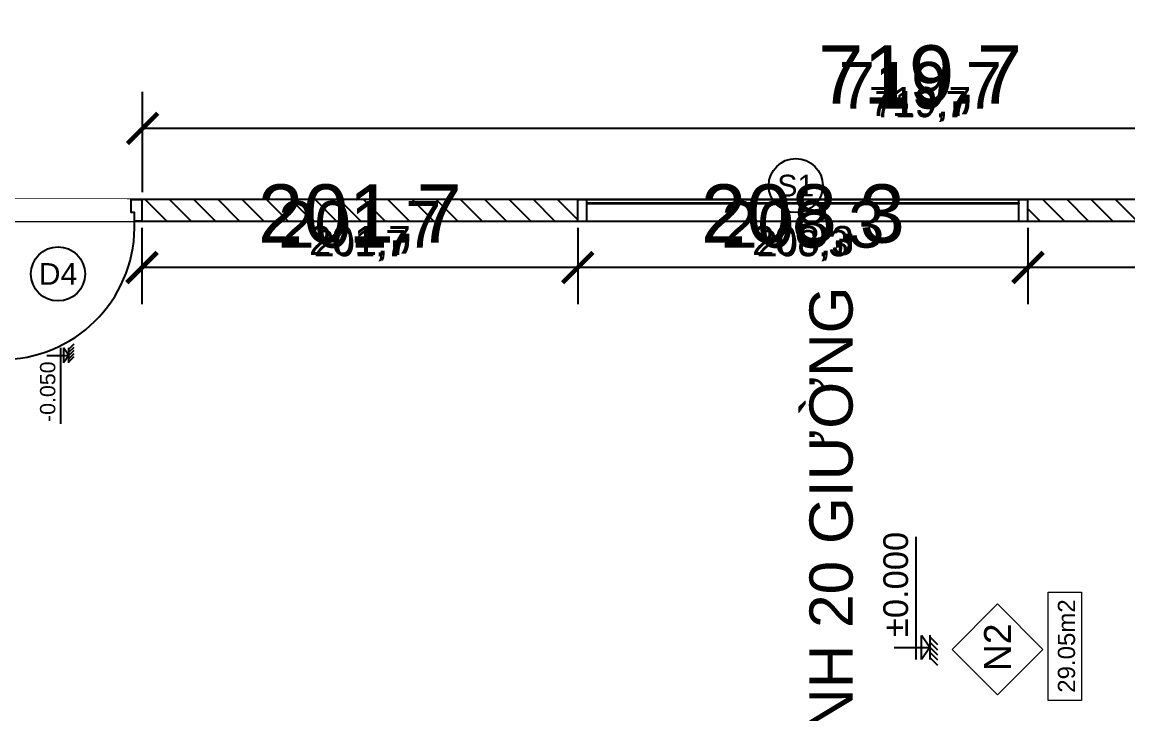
# Model space of a CAD drawing. Header units: millimetres. Extents: x -26398 to 135532, y -376633 to 43268.
# Drawn here: x 43300 to 43811, y -147818 to -147498 of the extents above; entities that cross this region are included whole.
import ezdxf
from ezdxf.enums import TextEntityAlignment as Align

# ---------------------------------------------------------------- set-up
doc = ezdxf.new("R2010")
doc.units = ezdxf.units.MM
for name, color, linetype in [('A-Door', 150, 'Continuous'), ('A5-KICHTHUOC', 251, 'Continuous'), ('cửa', 152, 'Continuous'), ('DIM', 7, 'Continuous'), ('DIM @ 10', 7, 'Continuous'), ('DIM @ 4.5', 7, 'Continuous'), ('DIM @ 5', 7, 'Continuous'), ('DIM @ 8', 7, 'Continuous'), ('NT', 1, 'Continuous'), ('TƯỜNG', 52, 'Continuous')]:
    doc.layers.add(name, color=color, linetype=linetype)
doc.layers.add('A6-GHICHU', color=147, linetype='Continuous', lineweight=20)
doc.styles.add('GHICHU35', font='', dxfattribs={"width": 0.9, "height": 350})
doc.styles.get("Standard").update_dxf_attribs({"font": 'arial.ttf'})
doc.styles.add('TUANH', font='')
doc.styles.get('GHICHU35').set_extended_font_data('VNI-Helve')
doc.styles.get('TUANH').set_extended_font_data('VNI-Helve-Condense', bold=True)
doc.dimstyles.new('SCALE dimmatbang', dxfattribs={"dimscale": 70, "dimtxt": 2.7, "dimasz": 1.4, "dimexe": 1.7, "dimexo": 0.7, "dimtad": 1, "dimtoh": 1, "dimdec": 1, "dimtxsty": 'Standard', "dimblk": 'ARCHTICK', "dimcen": 2.5, "dimclrd": 1, "dimclre": 256, "dimadec": 0, "dimazin": 0, "dimtfac": 1, "dimtdec": 1, "dimtmove": 0, "dimatfit": 3, "dimfxl": 1, "dimarcsym": 0})

# ---------------------------------------------------------------- blocks, each defined once
blk = doc.blocks.new('A$C7DB75F4D')
at = {"layer": 'A-Door'}
for points in [[(625, 740), (625, 660), (665, 660), (665, 740)], [(625, 180), (625, 660), (665, 660), (665, 180)], [(625, 100), (625, 180), (665, 180), (665, 100)], [(35, 100), (35, 60), (50, 60), (50, 50), (50, 0), (0, 0), (0, 100)], [(665, 100), (700, 100), (700, 0), (650, 0), (650, 50), (650, 60), (665, 60)]]:
    blk.add_lwpolyline(points, close=True, dxfattribs=at)
at = {"layer": 'NT', "color": 1}
blk.add_arc((650, 125), 615.5, 92.3278, 182.3278, dxfattribs=at)
blk = doc.blocks.new('CUA (D4)')
blk.add_wipeout([(111639.8, -24571.4), (111640.9, -25321.4), (111742.5, -25321.4), (111742.5, -24571.4)]).dxf.layer = 'TƯỜNG'
blk.add_lwpolyline([(111742.5, -24571.4), (111742.5, -24621.4), (111642.5, -24621.4), (111642.5, -24571.4)], close=True)
at = {"layer": 'cửa', "xscale": -1, "rotation": 270}
blk.add_blockref('A$C7DB75F4D', (111642.5, -25321.4), dxfattribs=at)
blk = doc.blocks.new('1-cote nen')
for p, q in [((-1.8, 267.2), (-1.8, 0)), ((-91.4, 101.9), (827.5, 101.9)), ((-1.8, 0), (-91.4, 62.9)), ((-91.4, 62.9), (87.7, 62.9)), ((89.6, 0), (-91.4, 0)), ((-1.8, 0), (87.7, 62.9)), ((-137.3, -60), (-77.3, 0)), ((-98.7, -60), (-38.7, 0)), ((-60, -60), (0, 0)), ((-21.3, -60), (38.7, 0)), ((17.3, -60), (77.3, 0))]:
    blk.add_line(p, q)
at = {"ltscale": 50, "style": 'GHICHU35', "width": 0.9}
blk.add_attdef('%%P0.000', (75.5, 163.9), '', height=187.5, dxfattribs=at)
blk = doc.blocks.new('s1')
blk.add_wipeout([(90168.7, -108046.2), (90168.7, -108146.2), (92252, -108146.2), (92252, -108046.2)]).dxf.layer = 'TƯỜNG'
for p, q in [((90168.7, -108046.2), (92252, -108046.2)), ((90168.7, -108146.2), (90168.7, -108046.2)), ((90210.3, -108146.2), (90210.3, -108046.2)), ((92210.3, -108146.2), (92210.3, -108046.2)), ((92252, -108146.2), (92252, -108046.2)), ((90168.7, -108146.2), (92252, -108146.2))]:
    blk.add_line(p, q)
at = {"color": 4}
blk.add_lwpolyline([(90210.3, -108061.2), (92210.3, -108061.2), (92210.3, -108066.2), (90210.3, -108066.2)], close=True, dxfattribs=at)
blk = doc.blocks.new('_ArchTick')
at = {"color": 0, "linetype": 'ByBlock', "const_width": 0.15}
blk.add_lwpolyline([(-0.5, -0.5), (0.5, 0.5)], dxfattribs=at)
blk = doc.blocks.new('*D6203')
at = {"layer": 'DEFPOINTS', "color": 0, "transparency": 16777216}
for p in [(43765, -147590.16), (44065, -147590.16), (43765, -147611.63)]:
    blk.add_point(p, dxfattribs=at)
at = {"layer": 'DIM', "lineweight": -2, "transparency": 16777216}
for p, q in [((43765, -147593.31), (43765, -147619.28)), ((44065, -147593.31), (44065, -147619.28))]:
    blk.add_line(p, q, dxfattribs=at)
at = {"layer": 'DIM', "color": 1, "lineweight": -2, "transparency": 16777216}
blk.add_line((44065, -147611.63), (43765, -147611.63), dxfattribs=at)
at = {"layer": 'DIM', "color": 1, "lineweight": -2, "transparency": 16777216, "xscale": 6.3, "yscale": 6.3, "zscale": 6.3, "rotation": 180}
blk.add_blockref('_ArchTick', (43765, -147611.63), dxfattribs=at)
at = {"layer": 'DIM', "color": 1, "lineweight": -2, "transparency": 16777216, "xscale": 6.3, "yscale": 6.3, "zscale": 6.3}
blk.add_blockref('_ArchTick', (44065, -147611.63), dxfattribs=at)
at = {"layer": 'DIM', "color": 0, "transparency": 16777216, "insert": (43915, -147602.61), "char_height": 12.15, "attachment_point": 5}
blk.add_mtext('300', dxfattribs=at)
blk = doc.blocks.new('*D6204')
at = {"layer": 'DEFPOINTS', "color": 0, "transparency": 16777216}
for p in [(43765, -147590.16), (44065, -147590.16), (43765, -147611.63)]:
    blk.add_point(p, dxfattribs=at)
at = {"layer": 'DIM', "lineweight": -2, "transparency": 16777216}
for p, q in [((43765, -147597.16), (43765, -147628.63)), ((44065, -147597.16), (44065, -147628.63))]:
    blk.add_line(p, q, dxfattribs=at)
at = {"layer": 'DIM', "color": 1, "lineweight": -2, "transparency": 16777216}
blk.add_line((44065, -147611.63), (43765, -147611.63), dxfattribs=at)
at = {"layer": 'DIM', "color": 1, "lineweight": -2, "transparency": 16777216, "xscale": 14, "yscale": 14, "zscale": 14, "rotation": 180}
blk.add_blockref('_ArchTick', (43765, -147611.63), dxfattribs=at)
at = {"layer": 'DIM', "color": 1, "lineweight": -2, "transparency": 16777216, "xscale": 14, "yscale": 14, "zscale": 14}
blk.add_blockref('_ArchTick', (44065, -147611.63), dxfattribs=at)
at = {"layer": 'DIM', "color": 0, "transparency": 16777216, "insert": (43915, -147591.58), "char_height": 27, "attachment_point": 5}
blk.add_mtext('300', dxfattribs=at)
blk = doc.blocks.new('*D6205')
at = {"layer": 'DEFPOINTS', "color": 0, "transparency": 16777216}
for p in [(43765, -147590.16), (44065, -147590.16), (43765, -147611.63)]:
    blk.add_point(p, dxfattribs=at)
at = {"layer": 'DIM', "lineweight": -2, "transparency": 16777216}
for p, q in [((43765, -147595.76), (43765, -147625.23)), ((44065, -147595.76), (44065, -147625.23))]:
    blk.add_line(p, q, dxfattribs=at)
at = {"layer": 'DIM', "color": 1, "lineweight": -2, "transparency": 16777216}
blk.add_line((44065, -147611.63), (43765, -147611.63), dxfattribs=at)
at = {"layer": 'DIM', "color": 1, "lineweight": -2, "transparency": 16777216, "xscale": 11.2, "yscale": 11.2, "zscale": 11.2, "rotation": 180}
blk.add_blockref('_ArchTick', (43765, -147611.63), dxfattribs=at)
at = {"layer": 'DIM', "color": 1, "lineweight": -2, "transparency": 16777216, "xscale": 11.2, "yscale": 11.2, "zscale": 11.2}
blk.add_blockref('_ArchTick', (44065, -147611.63), dxfattribs=at)
at = {"layer": 'DIM', "color": 0, "transparency": 16777216, "insert": (43915, -147595.59), "char_height": 21.6, "attachment_point": 5}
blk.add_mtext('300', dxfattribs=at)
blk = doc.blocks.new('*D6206')
at = {"layer": 'DEFPOINTS', "color": 0, "transparency": 16777216}
for p in [(43765, -147590.16), (44065, -147590.16), (43765, -147611.63)]:
    blk.add_point(p, dxfattribs=at)
at = {"layer": 'DIM', "lineweight": -2, "transparency": 16777216}
for p, q in [((43765, -147593.66), (43765, -147620.13)), ((44065, -147593.66), (44065, -147620.13))]:
    blk.add_line(p, q, dxfattribs=at)
at = {"layer": 'DIM', "color": 1, "lineweight": -2, "transparency": 16777216}
blk.add_line((44065, -147611.63), (43765, -147611.63), dxfattribs=at)
at = {"layer": 'DIM', "color": 1, "lineweight": -2, "transparency": 16777216, "xscale": 7, "yscale": 7, "zscale": 7, "rotation": 180}
blk.add_blockref('_ArchTick', (43765, -147611.63), dxfattribs=at)
at = {"layer": 'DIM', "color": 1, "lineweight": -2, "transparency": 16777216, "xscale": 7, "yscale": 7, "zscale": 7}
blk.add_blockref('_ArchTick', (44065, -147611.63), dxfattribs=at)
at = {"layer": 'DIM', "color": 0, "transparency": 16777216, "insert": (43915, -147601.6), "char_height": 13.5, "attachment_point": 5}
blk.add_mtext('300', dxfattribs=at)
blk = doc.blocks.new('*D6208')
at = {"layer": 'DEFPOINTS', "color": 0, "transparency": 16777216}
for p in [(43556.67, -147590.16), (43765, -147590.16), (43556.67, -147611.63)]:
    blk.add_point(p, dxfattribs=at)
at = {"layer": 'DIM', "lineweight": -2, "transparency": 16777216}
for p, q in [((43556.67, -147593.31), (43556.67, -147619.28)), ((43765, -147593.31), (43765, -147619.28))]:
    blk.add_line(p, q, dxfattribs=at)
at = {"layer": 'DIM', "color": 1, "lineweight": -2, "transparency": 16777216}
blk.add_line((43765, -147611.63), (43556.67, -147611.63), dxfattribs=at)
at = {"layer": 'DIM', "color": 1, "lineweight": -2, "transparency": 16777216, "xscale": 6.3, "yscale": 6.3, "zscale": 6.3, "rotation": 180}
blk.add_blockref('_ArchTick', (43556.67, -147611.63), dxfattribs=at)
at = {"layer": 'DIM', "color": 1, "lineweight": -2, "transparency": 16777216, "xscale": 6.3, "yscale": 6.3, "zscale": 6.3}
blk.add_blockref('_ArchTick', (43765, -147611.63), dxfattribs=at)
at = {"layer": 'DIM', "color": 0, "transparency": 16777216, "insert": (43660.84, -147601.51), "char_height": 12.15, "attachment_point": 5}
blk.add_mtext('208,3', dxfattribs=at)
blk = doc.blocks.new('*D6209')
at = {"layer": 'DEFPOINTS', "color": 0, "transparency": 16777216}
for p in [(43556.67, -147590.16), (43765, -147590.16), (43556.67, -147611.63)]:
    blk.add_point(p, dxfattribs=at)
at = {"layer": 'DIM', "lineweight": -2, "transparency": 16777216}
for p, q in [((43556.67, -147597.16), (43556.67, -147628.63)), ((43765, -147597.16), (43765, -147628.63))]:
    blk.add_line(p, q, dxfattribs=at)
at = {"layer": 'DIM', "color": 1, "lineweight": -2, "transparency": 16777216}
blk.add_line((43765, -147611.63), (43556.67, -147611.63), dxfattribs=at)
at = {"layer": 'DIM', "color": 1, "lineweight": -2, "transparency": 16777216, "xscale": 14, "yscale": 14, "zscale": 14, "rotation": 180}
blk.add_blockref('_ArchTick', (43556.67, -147611.63), dxfattribs=at)
at = {"layer": 'DIM', "color": 1, "lineweight": -2, "transparency": 16777216, "xscale": 14, "yscale": 14, "zscale": 14}
blk.add_blockref('_ArchTick', (43765, -147611.63), dxfattribs=at)
at = {"layer": 'DIM', "color": 0, "transparency": 16777216, "insert": (43660.84, -147589.15), "char_height": 27, "attachment_point": 5}
blk.add_mtext('208,3', dxfattribs=at)
blk = doc.blocks.new('*D6210')
at = {"layer": 'DEFPOINTS', "color": 0, "transparency": 16777216}
for p in [(43556.67, -147590.16), (43765, -147590.16), (43556.67, -147611.63)]:
    blk.add_point(p, dxfattribs=at)
at = {"layer": 'DIM', "lineweight": -2, "transparency": 16777216}
for p, q in [((43556.67, -147595.76), (43556.67, -147625.23)), ((43765, -147595.76), (43765, -147625.23))]:
    blk.add_line(p, q, dxfattribs=at)
at = {"layer": 'DIM', "color": 1, "lineweight": -2, "transparency": 16777216}
blk.add_line((43765, -147611.63), (43556.67, -147611.63), dxfattribs=at)
at = {"layer": 'DIM', "color": 1, "lineweight": -2, "transparency": 16777216, "xscale": 11.2, "yscale": 11.2, "zscale": 11.2, "rotation": 180}
blk.add_blockref('_ArchTick', (43556.67, -147611.63), dxfattribs=at)
at = {"layer": 'DIM', "color": 1, "lineweight": -2, "transparency": 16777216, "xscale": 11.2, "yscale": 11.2, "zscale": 11.2}
blk.add_blockref('_ArchTick', (43765, -147611.63), dxfattribs=at)
at = {"layer": 'DIM', "color": 0, "transparency": 16777216, "insert": (43660.84, -147593.65), "char_height": 21.6, "attachment_point": 5}
blk.add_mtext('208,3', dxfattribs=at)
blk = doc.blocks.new('*D6211')
at = {"layer": 'DEFPOINTS', "color": 0, "transparency": 16777216}
for p in [(43556.67, -147590.16), (43765, -147590.16), (43556.67, -147611.63)]:
    blk.add_point(p, dxfattribs=at)
at = {"layer": 'DIM', "lineweight": -2, "transparency": 16777216}
for p, q in [((43556.67, -147593.66), (43556.67, -147620.13)), ((43765, -147593.66), (43765, -147620.13))]:
    blk.add_line(p, q, dxfattribs=at)
at = {"layer": 'DIM', "color": 1, "lineweight": -2, "transparency": 16777216}
blk.add_line((43765, -147611.63), (43556.67, -147611.63), dxfattribs=at)
at = {"layer": 'DIM', "color": 1, "lineweight": -2, "transparency": 16777216, "xscale": 7, "yscale": 7, "zscale": 7, "rotation": 180}
blk.add_blockref('_ArchTick', (43556.67, -147611.63), dxfattribs=at)
at = {"layer": 'DIM', "color": 1, "lineweight": -2, "transparency": 16777216, "xscale": 7, "yscale": 7, "zscale": 7}
blk.add_blockref('_ArchTick', (43765, -147611.63), dxfattribs=at)
at = {"layer": 'DIM', "color": 0, "transparency": 16777216, "insert": (43660.84, -147600.39), "char_height": 13.5, "attachment_point": 5}
blk.add_mtext('208,3', dxfattribs=at)
blk = doc.blocks.new('*D6213')
at = {"layer": 'DEFPOINTS', "color": 0, "transparency": 16777216}
for p in [(43355, -147590.16), (43556.67, -147590.16), (43355, -147611.63)]:
    blk.add_point(p, dxfattribs=at)
at = {"layer": 'DIM', "lineweight": -2, "transparency": 16777216}
for p, q in [((43355, -147593.31), (43355, -147619.28)), ((43556.67, -147593.31), (43556.67, -147619.28))]:
    blk.add_line(p, q, dxfattribs=at)
at = {"layer": 'DIM', "color": 1, "lineweight": -2, "transparency": 16777216}
blk.add_line((43556.67, -147611.63), (43355, -147611.63), dxfattribs=at)
at = {"layer": 'DIM', "color": 1, "lineweight": -2, "transparency": 16777216, "xscale": 6.3, "yscale": 6.3, "zscale": 6.3, "rotation": 180}
blk.add_blockref('_ArchTick', (43355, -147611.63), dxfattribs=at)
at = {"layer": 'DIM', "color": 1, "lineweight": -2, "transparency": 16777216, "xscale": 6.3, "yscale": 6.3, "zscale": 6.3}
blk.add_blockref('_ArchTick', (43556.67, -147611.63), dxfattribs=at)
at = {"layer": 'DIM', "color": 0, "transparency": 16777216, "insert": (43455.84, -147601.51), "char_height": 12.15, "attachment_point": 5}
blk.add_mtext('201,7', dxfattribs=at)
blk = doc.blocks.new('*D6214')
at = {"layer": 'DEFPOINTS', "color": 0, "transparency": 16777216}
for p in [(43355, -147590.16), (43556.67, -147590.16), (43355, -147611.63)]:
    blk.add_point(p, dxfattribs=at)
at = {"layer": 'DIM', "lineweight": -2, "transparency": 16777216}
for p, q in [((43355, -147597.16), (43355, -147628.63)), ((43556.67, -147597.16), (43556.67, -147628.63))]:
    blk.add_line(p, q, dxfattribs=at)
at = {"layer": 'DIM', "color": 1, "lineweight": -2, "transparency": 16777216}
blk.add_line((43556.67, -147611.63), (43355, -147611.63), dxfattribs=at)
at = {"layer": 'DIM', "color": 1, "lineweight": -2, "transparency": 16777216, "xscale": 14, "yscale": 14, "zscale": 14, "rotation": 180}
blk.add_blockref('_ArchTick', (43355, -147611.63), dxfattribs=at)
at = {"layer": 'DIM', "color": 1, "lineweight": -2, "transparency": 16777216, "xscale": 14, "yscale": 14, "zscale": 14}
blk.add_blockref('_ArchTick', (43556.67, -147611.63), dxfattribs=at)
at = {"layer": 'DIM', "color": 0, "transparency": 16777216, "insert": (43455.84, -147589.15), "char_height": 27, "attachment_point": 5}
blk.add_mtext('201,7', dxfattribs=at)
blk = doc.blocks.new('*D6215')
at = {"layer": 'DEFPOINTS', "color": 0, "transparency": 16777216}
for p in [(43355, -147590.16), (43556.67, -147590.16), (43355, -147611.63)]:
    blk.add_point(p, dxfattribs=at)
at = {"layer": 'DIM', "lineweight": -2, "transparency": 16777216}
for p, q in [((43355, -147595.76), (43355, -147625.23)), ((43556.67, -147595.76), (43556.67, -147625.23))]:
    blk.add_line(p, q, dxfattribs=at)
at = {"layer": 'DIM', "color": 1, "lineweight": -2, "transparency": 16777216}
blk.add_line((43556.67, -147611.63), (43355, -147611.63), dxfattribs=at)
at = {"layer": 'DIM', "color": 1, "lineweight": -2, "transparency": 16777216, "xscale": 11.2, "yscale": 11.2, "zscale": 11.2, "rotation": 180}
blk.add_blockref('_ArchTick', (43355, -147611.63), dxfattribs=at)
at = {"layer": 'DIM', "color": 1, "lineweight": -2, "transparency": 16777216, "xscale": 11.2, "yscale": 11.2, "zscale": 11.2}
blk.add_blockref('_ArchTick', (43556.67, -147611.63), dxfattribs=at)
at = {"layer": 'DIM', "color": 0, "transparency": 16777216, "insert": (43455.84, -147593.65), "char_height": 21.6, "attachment_point": 5}
blk.add_mtext('201,7', dxfattribs=at)
blk = doc.blocks.new('*D6216')
at = {"layer": 'DEFPOINTS', "color": 0, "transparency": 16777216}
for p in [(43355, -147590.16), (43556.67, -147590.16), (43355, -147611.63)]:
    blk.add_point(p, dxfattribs=at)
at = {"layer": 'DIM', "lineweight": -2, "transparency": 16777216}
for p, q in [((43355, -147593.66), (43355, -147620.13)), ((43556.67, -147593.66), (43556.67, -147620.13))]:
    blk.add_line(p, q, dxfattribs=at)
at = {"layer": 'DIM', "color": 1, "lineweight": -2, "transparency": 16777216}
blk.add_line((43556.67, -147611.63), (43355, -147611.63), dxfattribs=at)
at = {"layer": 'DIM', "color": 1, "lineweight": -2, "transparency": 16777216, "xscale": 7, "yscale": 7, "zscale": 7, "rotation": 180}
blk.add_blockref('_ArchTick', (43355, -147611.63), dxfattribs=at)
at = {"layer": 'DIM', "color": 1, "lineweight": -2, "transparency": 16777216, "xscale": 7, "yscale": 7, "zscale": 7}
blk.add_blockref('_ArchTick', (43556.67, -147611.63), dxfattribs=at)
at = {"layer": 'DIM', "color": 0, "transparency": 16777216, "insert": (43455.84, -147600.39), "char_height": 13.5, "attachment_point": 5}
blk.add_mtext('201,7', dxfattribs=at)
blk = doc.blocks.new('*D6218')
at = {"layer": 'DEFPOINTS', "color": 0, "transparency": 16777216}
for p in [(43355.28, -147547.26), (43355.28, -147579.89), (44075, -147579.89)]:
    blk.add_point(p, dxfattribs=at)
at = {"layer": 'DIM', "lineweight": -2, "transparency": 16777216}
for p, q in [((43355.28, -147576.74), (43355.28, -147539.61)), ((44075, -147576.74), (44075, -147539.61))]:
    blk.add_line(p, q, dxfattribs=at)
at = {"layer": 'DIM', "color": 1, "lineweight": -2, "transparency": 16777216}
blk.add_line((44075, -147547.26), (43355.28, -147547.26), dxfattribs=at)
at = {"layer": 'DIM', "color": 1, "lineweight": -2, "transparency": 16777216, "xscale": 6.3, "yscale": 6.3, "zscale": 6.3, "rotation": 180}
blk.add_blockref('_ArchTick', (43355.28, -147547.26), dxfattribs=at)
at = {"layer": 'DIM', "color": 1, "lineweight": -2, "transparency": 16777216, "xscale": 6.3, "yscale": 6.3, "zscale": 6.3}
blk.add_blockref('_ArchTick', (44075, -147547.26), dxfattribs=at)
at = {"layer": 'DIM', "color": 0, "transparency": 16777216, "insert": (43715.14, -147537.14), "char_height": 12.15, "attachment_point": 5}
blk.add_mtext('719,7', dxfattribs=at)
blk = doc.blocks.new('*D6219')
at = {"layer": 'DEFPOINTS', "color": 0, "transparency": 16777216}
for p in [(43355.28, -147547.26), (43355.28, -147579.89), (44075, -147579.89)]:
    blk.add_point(p, dxfattribs=at)
at = {"layer": 'DIM', "lineweight": -2, "transparency": 16777216}
for p, q in [((43355.28, -147572.89), (43355.28, -147530.26)), ((44075, -147572.89), (44075, -147530.26))]:
    blk.add_line(p, q, dxfattribs=at)
at = {"layer": 'DIM', "color": 1, "lineweight": -2, "transparency": 16777216}
blk.add_line((44075, -147547.26), (43355.28, -147547.26), dxfattribs=at)
at = {"layer": 'DIM', "color": 1, "lineweight": -2, "transparency": 16777216, "xscale": 14, "yscale": 14, "zscale": 14, "rotation": 180}
blk.add_blockref('_ArchTick', (43355.28, -147547.26), dxfattribs=at)
at = {"layer": 'DIM', "color": 1, "lineweight": -2, "transparency": 16777216, "xscale": 14, "yscale": 14, "zscale": 14}
blk.add_blockref('_ArchTick', (44075, -147547.26), dxfattribs=at)
at = {"layer": 'DIM', "color": 0, "transparency": 16777216, "insert": (43715.14, -147524.78), "char_height": 27, "attachment_point": 5}
blk.add_mtext('719,7', dxfattribs=at)
blk = doc.blocks.new('*D6220')
at = {"layer": 'DEFPOINTS', "color": 0, "transparency": 16777216}
for p in [(43355.28, -147547.26), (43355.28, -147579.89), (44075, -147579.89)]:
    blk.add_point(p, dxfattribs=at)
at = {"layer": 'DIM', "lineweight": -2, "transparency": 16777216}
for p, q in [((43355.28, -147574.29), (43355.28, -147533.66)), ((44075, -147574.29), (44075, -147533.66))]:
    blk.add_line(p, q, dxfattribs=at)
at = {"layer": 'DIM', "color": 1, "lineweight": -2, "transparency": 16777216}
blk.add_line((44075, -147547.26), (43355.28, -147547.26), dxfattribs=at)
at = {"layer": 'DIM', "color": 1, "lineweight": -2, "transparency": 16777216, "xscale": 11.2, "yscale": 11.2, "zscale": 11.2, "rotation": 180}
blk.add_blockref('_ArchTick', (43355.28, -147547.26), dxfattribs=at)
at = {"layer": 'DIM', "color": 1, "lineweight": -2, "transparency": 16777216, "xscale": 11.2, "yscale": 11.2, "zscale": 11.2}
blk.add_blockref('_ArchTick', (44075, -147547.26), dxfattribs=at)
at = {"layer": 'DIM', "color": 0, "transparency": 16777216, "insert": (43715.14, -147529.28), "char_height": 21.6, "attachment_point": 5}
blk.add_mtext('719,7', dxfattribs=at)
blk = doc.blocks.new('*D6221')
at = {"layer": 'DEFPOINTS', "color": 0, "transparency": 16777216}
for p in [(43355.28, -147547.26), (43355.28, -147579.89), (44075, -147579.89)]:
    blk.add_point(p, dxfattribs=at)
at = {"layer": 'DIM', "lineweight": -2, "transparency": 16777216}
for p, q in [((43355.28, -147576.39), (43355.28, -147538.76)), ((44075, -147576.39), (44075, -147538.76))]:
    blk.add_line(p, q, dxfattribs=at)
at = {"layer": 'DIM', "color": 1, "lineweight": -2, "transparency": 16777216}
blk.add_line((44075, -147547.26), (43355.28, -147547.26), dxfattribs=at)
at = {"layer": 'DIM', "color": 1, "lineweight": -2, "transparency": 16777216, "xscale": 7, "yscale": 7, "zscale": 7, "rotation": 180}
blk.add_blockref('_ArchTick', (43355.28, -147547.26), dxfattribs=at)
at = {"layer": 'DIM', "color": 1, "lineweight": -2, "transparency": 16777216, "xscale": 7, "yscale": 7, "zscale": 7}
blk.add_blockref('_ArchTick', (44075, -147547.26), dxfattribs=at)
at = {"layer": 'DIM', "color": 0, "transparency": 16777216, "insert": (43715.14, -147536.02), "char_height": 13.5, "attachment_point": 5}
blk.add_mtext('719,7', dxfattribs=at)
blk = doc.blocks.new('*U8942')
at = {"layer": 'DIM @ 10'}
dim = blk.add_linear_dim(base=(43765, -147611.63), p1=(44065, -147590.16), p2=(43765, -147590.16), angle=180, dimstyle='SCALE dimmatbang', override={"dimscale": 10, "dimtix": 0, "dimtofl": 1, "dimtmove": 0, "dimatfit": 3}, dxfattribs=at)
dim.commit()
dim.dimension.update_dxf_attribs({"geometry": '*D6204', "text_midpoint": (43915, -147591.58)})
at = {"layer": 'DIM @ 4.5'}
dim = blk.add_linear_dim(base=(43765, -147611.63), p1=(44065, -147590.16), p2=(43765, -147590.16), angle=180, dimstyle='SCALE dimmatbang', override={"dimscale": 4.5, "dimtix": 0, "dimtofl": 1, "dimtmove": 0, "dimatfit": 3}, dxfattribs=at)
dim.commit()
dim.dimension.update_dxf_attribs({"geometry": '*D6203', "text_midpoint": (43915, -147602.61)})
at = {"layer": 'DIM @ 5'}
dim = blk.add_linear_dim(base=(43765, -147611.63), p1=(44065, -147590.16), p2=(43765, -147590.16), angle=180, dimstyle='SCALE dimmatbang', override={"dimscale": 5, "dimtix": 0, "dimtofl": 1, "dimtmove": 0, "dimatfit": 3}, dxfattribs=at)
dim.commit()
dim.dimension.update_dxf_attribs({"geometry": '*D6206', "text_midpoint": (43915, -147601.6)})
at = {"layer": 'DIM @ 8'}
dim = blk.add_linear_dim(base=(43765, -147611.63), p1=(44065, -147590.16), p2=(43765, -147590.16), angle=180, dimstyle='SCALE dimmatbang', override={"dimscale": 8, "dimtix": 0, "dimtofl": 1, "dimtmove": 0, "dimatfit": 3}, dxfattribs=at)
dim.commit()
dim.dimension.update_dxf_attribs({"geometry": '*D6205', "text_midpoint": (43915, -147595.59)})
blk = doc.blocks.new('*U8943')
at = {"layer": 'DIM @ 10'}
dim = blk.add_linear_dim(base=(43556.67, -147611.63), p1=(43765, -147590.16), p2=(43556.67, -147590.16), angle=180, dimstyle='SCALE dimmatbang', override={"dimscale": 10, "dimtix": 0, "dimtofl": 1, "dimtmove": 0, "dimatfit": 3}, dxfattribs=at)
dim.commit()
dim.dimension.update_dxf_attribs({"geometry": '*D6209', "text_midpoint": (43660.84, -147589.15)})
at = {"layer": 'DIM @ 4.5'}
dim = blk.add_linear_dim(base=(43556.67, -147611.63), p1=(43765, -147590.16), p2=(43556.67, -147590.16), angle=180, dimstyle='SCALE dimmatbang', override={"dimscale": 4.5, "dimtix": 0, "dimtofl": 1, "dimtmove": 0, "dimatfit": 3}, dxfattribs=at)
dim.commit()
dim.dimension.update_dxf_attribs({"geometry": '*D6208', "text_midpoint": (43660.84, -147601.51)})
at = {"layer": 'DIM @ 5'}
dim = blk.add_linear_dim(base=(43556.67, -147611.63), p1=(43765, -147590.16), p2=(43556.67, -147590.16), angle=180, dimstyle='SCALE dimmatbang', override={"dimscale": 5, "dimtix": 0, "dimtofl": 1, "dimtmove": 0, "dimatfit": 3}, dxfattribs=at)
dim.commit()
dim.dimension.update_dxf_attribs({"geometry": '*D6211', "text_midpoint": (43660.84, -147600.39)})
at = {"layer": 'DIM @ 8'}
dim = blk.add_linear_dim(base=(43556.67, -147611.63), p1=(43765, -147590.16), p2=(43556.67, -147590.16), angle=180, dimstyle='SCALE dimmatbang', override={"dimscale": 8, "dimtix": 0, "dimtofl": 1, "dimtmove": 0, "dimatfit": 3}, dxfattribs=at)
dim.commit()
dim.dimension.update_dxf_attribs({"geometry": '*D6210', "text_midpoint": (43660.84, -147593.65)})
blk = doc.blocks.new('*U8944')
at = {"layer": 'DIM @ 10'}
dim = blk.add_linear_dim(base=(43355, -147611.63), p1=(43556.67, -147590.16), p2=(43355, -147590.16), angle=180, dimstyle='SCALE dimmatbang', override={"dimscale": 10, "dimtix": 0, "dimtofl": 1, "dimtmove": 0, "dimatfit": 3}, dxfattribs=at)
dim.commit()
dim.dimension.update_dxf_attribs({"geometry": '*D6214', "text_midpoint": (43455.84, -147589.15)})
at = {"layer": 'DIM @ 4.5'}
dim = blk.add_linear_dim(base=(43355, -147611.63), p1=(43556.67, -147590.16), p2=(43355, -147590.16), angle=180, dimstyle='SCALE dimmatbang', override={"dimscale": 4.5, "dimtix": 0, "dimtofl": 1, "dimtmove": 0, "dimatfit": 3}, dxfattribs=at)
dim.commit()
dim.dimension.update_dxf_attribs({"geometry": '*D6213', "text_midpoint": (43455.84, -147601.51)})
at = {"layer": 'DIM @ 5'}
dim = blk.add_linear_dim(base=(43355, -147611.63), p1=(43556.67, -147590.16), p2=(43355, -147590.16), angle=180, dimstyle='SCALE dimmatbang', override={"dimscale": 5, "dimtix": 0, "dimtofl": 1, "dimtmove": 0, "dimatfit": 3}, dxfattribs=at)
dim.commit()
dim.dimension.update_dxf_attribs({"geometry": '*D6216', "text_midpoint": (43455.84, -147600.39)})
at = {"layer": 'DIM @ 8'}
dim = blk.add_linear_dim(base=(43355, -147611.63), p1=(43556.67, -147590.16), p2=(43355, -147590.16), angle=180, dimstyle='SCALE dimmatbang', override={"dimscale": 8, "dimtix": 0, "dimtofl": 1, "dimtmove": 0, "dimatfit": 3}, dxfattribs=at)
dim.commit()
dim.dimension.update_dxf_attribs({"geometry": '*D6215', "text_midpoint": (43455.84, -147593.65)})
blk = doc.blocks.new('*U8945')
at = {"layer": 'DIM @ 10'}
dim = blk.add_linear_dim(base=(43355.28, -147547.26), p1=(44075, -147579.89), p2=(43355.28, -147579.89), angle=180, dimstyle='SCALE dimmatbang', override={"dimscale": 10, "dimtix": 0, "dimtofl": 1, "dimtmove": 0, "dimatfit": 3}, dxfattribs=at)
dim.commit()
dim.dimension.update_dxf_attribs({"geometry": '*D6219', "text_midpoint": (43715.14, -147524.78)})
at = {"layer": 'DIM @ 4.5'}
dim = blk.add_linear_dim(base=(43355.28, -147547.26), p1=(44075, -147579.89), p2=(43355.28, -147579.89), angle=180, dimstyle='SCALE dimmatbang', override={"dimscale": 4.5, "dimtix": 0, "dimtofl": 1, "dimtmove": 0, "dimatfit": 3}, dxfattribs=at)
dim.commit()
dim.dimension.update_dxf_attribs({"geometry": '*D6218', "text_midpoint": (43715.14, -147537.14)})
at = {"layer": 'DIM @ 5'}
dim = blk.add_linear_dim(base=(43355.28, -147547.26), p1=(44075, -147579.89), p2=(43355.28, -147579.89), angle=180, dimstyle='SCALE dimmatbang', override={"dimscale": 5, "dimtix": 0, "dimtofl": 1, "dimtmove": 0, "dimatfit": 3}, dxfattribs=at)
dim.commit()
dim.dimension.update_dxf_attribs({"geometry": '*D6221', "text_midpoint": (43715.14, -147536.02)})
at = {"layer": 'DIM @ 8'}
dim = blk.add_linear_dim(base=(43355.28, -147547.26), p1=(44075, -147579.89), p2=(43355.28, -147579.89), angle=180, dimstyle='SCALE dimmatbang', override={"dimscale": 8, "dimtix": 0, "dimtofl": 1, "dimtmove": 0, "dimatfit": 3}, dxfattribs=at)
dim.commit()
dim.dimension.update_dxf_attribs({"geometry": '*D6220', "text_midpoint": (43715.14, -147529.28)})

msp = doc.modelspace()

# ---------------------------------------------------------------- hatches: boundary and pattern name
at = {"layer": 'TƯỜNG'}
h = msp.add_hatch(dxfattribs=at)
h.set_pattern_fill('ANSI31', color=256, scale=2.5, angle=90)
h.set_pattern_definition([(135, (39708.225, -158367.638), (-5.61266, -5.61266), [])])
h.paths.add_polyline_path([(42075, -147580.16), (42075, -147960.16), (42085, -147960.16), (42085, -147590.16), (42670, -147590.16), (42670, -147960.16), (42680, -147960.16), (42680, -147590.16), (42970, -147590.16), (42970, -147960.16), (42980, -147960.16), (42980, -147590.16), (43270, -147590.16), (43270, -147960.16), (43280, -147960.16), (43280, -147590.16), (44065, -147590.16), (44065, -147960.16), (44075, -147960.16), (44075, -147590.16), (44655, -147590.16), (44655, -147580.16), (44075, -147580.16), (42675, -147580.16)], flags=17)
h.paths.add_polyline_path([(42685, -147370.16), (42685, -147000.16), (42675, -147000.16), (42675, -147370.16), (42085, -147370.16), (42085, -147000.16), (42075, -147000.16), (42075, -147380.16), (42675, -147380.16), (43675, -147380.16), (44655, -147380.16), (44655, -147370.16), (43685, -147370.16), (43685, -147000.16), (43675, -147000.16), (43675, -147370.16)], flags=17)
h.paths.add_polyline_path([(41795, -147960.16), (41795, -147980.16), (44675, -147980.16), (44675, -146980.16), (41775, -146980.16), (41775, -147960.16), (41795, -147960.16), (41795, -147000.16), (44655, -147000.16), (44655, -147960.16)])
h.paths.add_polyline_path([(41775, -147960.16), (41775, -147980.16), (41795, -147980.16), (41795, -147960.16)], flags=17)

# ---------------------------------------------------------------- linework, layer by layer
at = {"layer": 'A6-GHICHU', "ltscale": 0.5}
for points in [[(43774.34, -147812.01), (43774.34, -147761.9), (43789.79, -147761.9), (43789.79, -147812.01)], [(43771.93, -147788.37), (43750.91, -147767.35), (43729.9, -147788.37), (43750.91, -147809.38)]]:
    msp.add_lwpolyline(points, close=True, dxfattribs=at)
at = {"layer": 'TƯỜNG'}
msp.add_lwpolyline([(43280, -147960.16), (43280, -147590.16), (44065, -147590.16), (44065, -147960.16), (44075, -147960.16), (44075, -147590.16), (44655, -147590.16), (44655, -147580.16), (44075, -147580.16), (42675, -147580.16), (42075, -147580.16), (42075, -147960.16), (42085, -147960.16), (42085, -147590.16), (42670, -147590.16), (42670, -147960.16), (42680, -147960.16), (42680, -147590.16), (42970, -147590.16), (42970, -147960.16), (42980, -147960.16), (42980, -147590.16), (43270, -147590.16), (43270, -147960.16)], close=True, dxfattribs=at)

# ---------------------------------------------------------------- block references
at = {"layer": 'A5-KICHTHUOC', "ltscale": 0.5}
ref = msp.add_blockref('1-cote nen', (43719.63, -147787.35), dxfattribs=dict(at, xscale=0.06173531862781493, yscale=0.06173531862781493, zscale=0.06173531862781493, rotation=90))
ref.add_attrib('%%P0.000', '%%P0.000', (43709.5, -147782.69), dxfattribs={"layer": '0', "color": 4, "ltscale": 50, "height": 11.432, "rotation": 90})

# ---------------------------------------------------------------- texts
msp.add_text('LƯU BỆNH 20 GIƯỜNG', height=20, rotation=90).set_placement((43673.88, -147775.79), align=Align.MIDDLE_CENTER)
at = {"layer": 'A6-GHICHU', "ltscale": 0.5, "attachment_point": 5, "rotation": 90, "style": 'TUANH'}
for s, insert, char_height in [('{\\fArial|b0|i0|c163|p34;29\\fArial|b0|i0|c0|p34;.\\fArial|b0|i0|c163|p34;0\\fArial|b0|i0|c0|p34;5m2}', (43782.87, -147786.82), 7.9559), ('{\\fArial|b0|i0|c0|p34;N\\fArial|b0|i0|c163|p34;2}', (43750.89, -147787.43), 12.3835)]:
    msp.add_mtext(s, dxfattribs=dict(at, insert=insert, char_height=char_height))

# ---------------------------------------------------------------- next in the draw order: block references
at = {"layer": 'TƯỜNG', "xscale": -0.1, "yscale": 0.1, "zscale": 0.1, "rotation": 90}
msp.add_blockref('CUA (D4)', (40822.87, -136415.91), dxfattribs=at)
at = {"layer": 'TƯỜNG', "xscale": 0.1, "yscale": 0.1, "zscale": 0.1}
msp.add_blockref('s1', (34539.8, -136775.54), dxfattribs=at)

# ---------------------------------------------------------------- next in the draw order: linework, layer by layer
for centre in [(43657.57, -147573.69), (43316.16, -147614.59)]:
    msp.add_circle(centre, 12.52)

# ---------------------------------------------------------------- next in the draw order: block references
at = {"layer": 'A5-KICHTHUOC', "ltscale": 0.5}
ref = msp.add_blockref('1-cote nen', (43321.16, -147652.36), dxfattribs=dict(at, xscale=-0.03822541714018613, yscale=0.03822541714018613, zscale=0.03822541714018613, rotation=90))
ref.add_attrib('%%P0.000', '-0.050', (43314.9, -147683.13), dxfattribs={"layer": '0', "color": 4, "ltscale": 50, "height": 7.079, "rotation": 90})
at = {"layer": 'DIM'}
for name in ['*U8945', '*U8944', '*U8943', '*U8942']:
    msp.add_blockref(name, (0, 0), dxfattribs=at)

# ---------------------------------------------------------------- next in the draw order: texts
at = {"layer": 'TƯỜNG'}
for s, p in [('S1', (43657.57, -147573.69)), ('D4', (43316.16, -147614.59))]:
    msp.add_text(s, height=10.015, dxfattribs=at).set_placement(p, align=Align.MIDDLE_CENTER)

doc.saveas('drawing.dxf')
